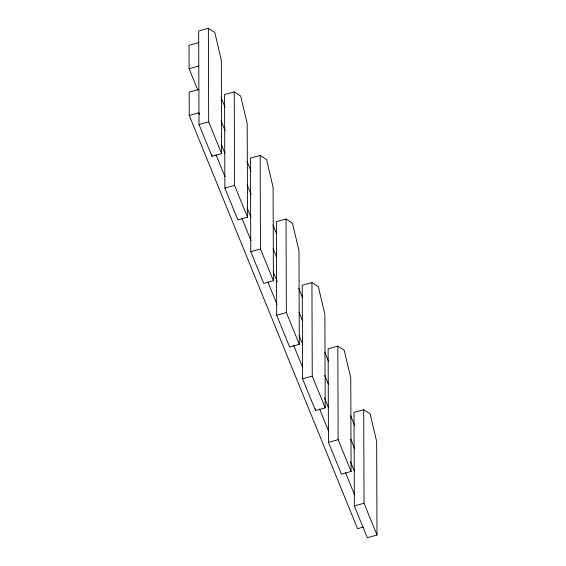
<?xml version="1.0" encoding="UTF-8"?>
<svg xmlns="http://www.w3.org/2000/svg" width="566" height="566" viewBox="0 0 566 566"><rect width="100%" height="100%" fill="white"/><g stroke="black" fill="none" stroke-linecap="round" stroke-linejoin="round"><path stroke-width="0.85" d="M208.366 28.3L198.673 30.967L198.999 124.513L211.939 156.294L221.631 153.634L221.306 60.081L214.797 32.495L208.366 28.3L208.691 121.846L221.631 153.634M198.708 42.662L189.016 45.322L189.101 68.712L197.76 89.987M189.101 68.712L198.793 66.045M198.871 89.435L189.178 92.095L189.263 115.485L357.556 528.672L363.209 527.116M234.253 91.869L224.56 94.536L224.886 188.082L237.833 219.863L247.526 217.195L247.2 123.65L240.684 96.064L234.253 91.869L234.579 185.415L247.526 217.195M189.263 115.485L198.956 112.818L199.621 114.452M198.999 124.513L208.691 121.846M260.148 155.438L250.455 158.098L250.78 251.644L263.728 283.432L273.42 280.764L273.088 187.219L266.579 159.633L260.148 155.438L260.473 248.983L273.42 280.764M224.886 188.082L234.579 185.415M286.035 219L276.342 221.667L276.668 315.212L289.615 347L299.308 344.333L298.982 250.788L292.466 223.202L286.035 219L286.361 312.545L299.308 344.333M250.78 251.644L260.473 248.983M311.93 282.568L302.237 285.236L302.562 378.781L315.51 410.562L325.202 407.902L324.87 314.356L318.361 286.771L311.93 282.568L312.255 376.114L325.202 407.902M276.668 315.212L286.361 312.545M337.817 346.137L328.124 348.805L328.45 442.35L341.397 474.131L351.09 471.464L350.764 377.918L344.248 350.333L337.817 346.137L338.143 439.683L351.09 471.464M302.562 378.781L312.255 376.114M363.712 409.706L354.019 412.366L354.344 505.919L367.292 537.7L376.984 535.033L376.659 441.487L370.143 413.902L363.712 409.706L364.037 503.252L376.984 535.033M328.45 442.35L338.143 439.683M354.344 505.919L364.037 503.252M221.037 97.479L225.035 107.299M247.031 161.296L251.028 171.116M273.024 225.119L276.357 233.298M298.685 288.115L302.683 297.935M324.679 351.939L328.676 361.752M350.672 415.755L354.677 425.575M221.122 120.862L225.119 130.682M247.116 184.686L251.113 194.499M273.109 248.502L276.441 256.688M299.103 312.319L302.435 320.505M324.764 375.322L328.429 384.321M350.757 439.145L354.755 448.958M221.532 145.066L224.865 153.252M247.193 208.069L250.858 217.068M273.187 271.892L277.191 281.705M299.181 335.709L302.513 343.887M324.509 397.891L328.506 407.711M350.503 461.707L354.5 471.528M215.95 154.546L224.95 176.634M241.944 218.363L250.943 240.458M267.937 282.186L276.937 304.275M293.598 345.189L302.598 367.277M319.592 409.006L328.591 431.094M345.585 472.822L354.585 494.917M315.503 408.801L315.51 410.562M211.939 154.532L211.939 156.294"/></g></svg>
